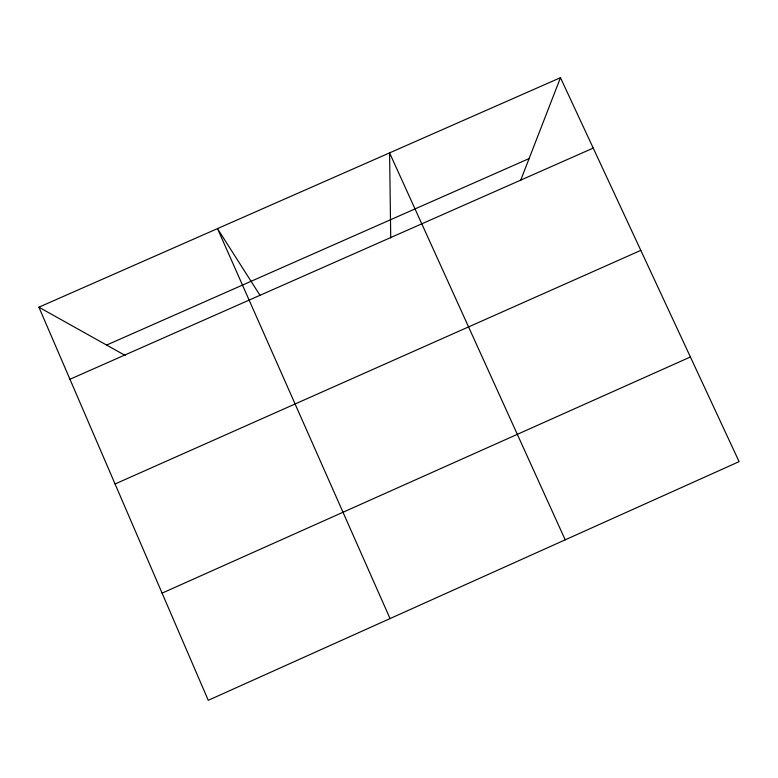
<?xml version="1.0" encoding="UTF-8"?>
<svg xmlns="http://www.w3.org/2000/svg" width="778" height="778" viewBox="0 0 778 778"><rect width="100%" height="100%" fill="white"/><g stroke="black" fill="none" stroke-linecap="round" stroke-linejoin="round"><path stroke-width="1.17" d="M520.57 180.574L560.471 77.693L739.1 461.646L208.261 700.307L38.9 307.193L560.471 77.693M162.087 593.128L690.407 356.976M115.056 483.984L640.809 250.38M106.605 345.072L529.098 158.576M69.952 379.265L593.225 148.092M38.9 307.193L125.112 355.42M260.008 295.319L217.49 228.615L390.05 618.578M565.198 539.835L389.584 152.887L390.731 237.932"/></g></svg>
